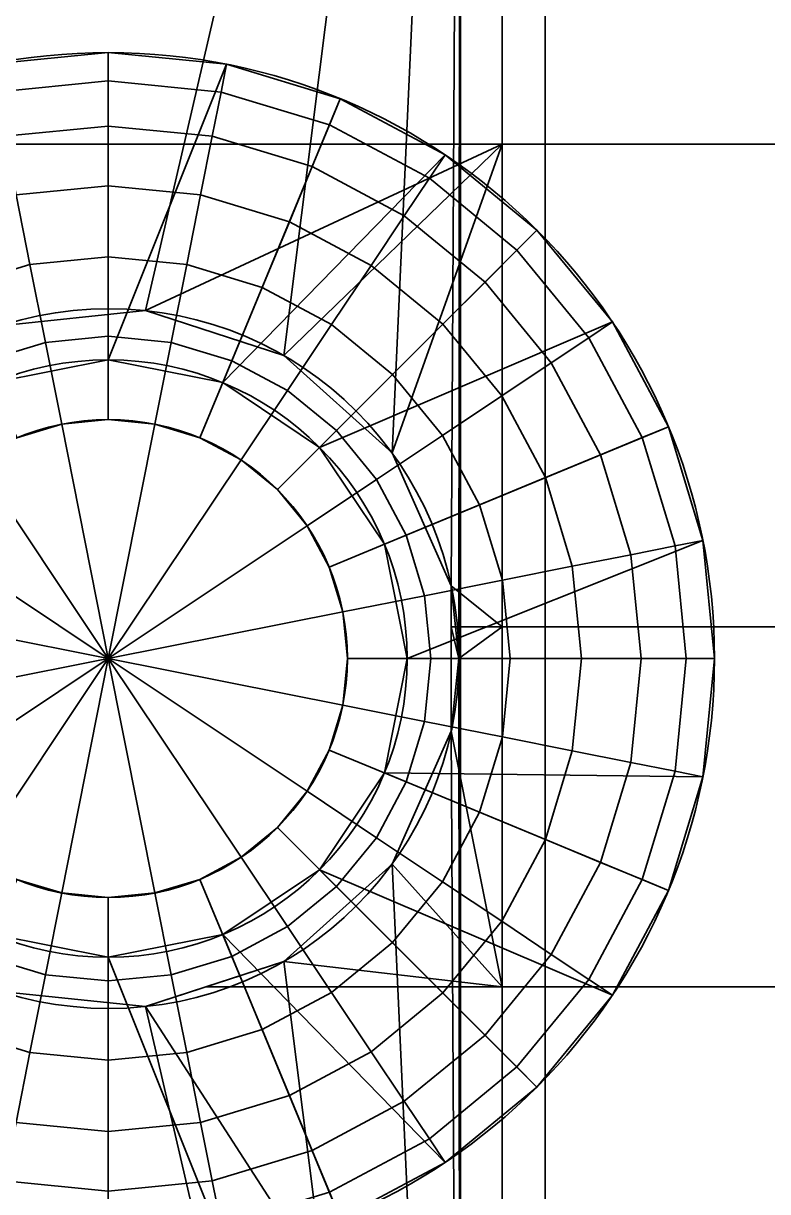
# Model space of a CAD drawing. Header units: millimetres. Extents: x 516 to 946, y 0 to 190.
# Drawn here: x 527.45 to 531.81, y 55.35 to 62.2 of the extents above; entities that cross this region are included whole.
import ezdxf

# ---------------------------------------------------------------- set-up
doc = ezdxf.new("R2010")
doc.units = ezdxf.units.MM
doc.layers.add('1', color=7, linetype='Continuous', true_color=0xffffff)

# ---------------------------------------------------------------- blocks, each defined once
blk = doc.blocks.new('UG_SURFACE_001')
at = {"layer": '1', "color": 252, "linetype": 'Continuous', "lineweight": 35}
for points in [[(14.704899, 64.196385, 3.5), (1.5, 64.196385, 3.5), (1.5, 61.489657, 3.5), (14.704899, 61.489657, 3.5)], [(14.704899, 61.489657, 1.5), (1.5, 61.489657, 1.5), (1.5, 64.196385, 1.5), (14.704899, 64.196385, 1.5)], [(22.593468, 64.196385, 3.5), (14.704899, 64.196385, 3.5), (14.704899, 61.489657, 3.5), (22.593468, 61.489657, 3.5)], [(22.593468, 61.489657, 1.5), (14.704899, 61.489657, 1.5), (14.704899, 64.196385, 1.5), (22.593468, 64.196385, 1.5)], [(14.704899, 61.489657, 3.5), (1.5, 61.489657, 3.5), (11.767676, 60.424928, 3.5), (12.615445, 60.514033, 3.5)], [(12.615445, 60.514033, 1.5), (11.767676, 60.424928, 1.5), (1.5, 61.489657, 1.5), (14.704899, 61.489657, 1.5)], [(12.615445, 60.514033, 3.5), (13.426161, 60.250614, 3.5), (14.704899, 61.489657, 3.5)], [(14.704899, 61.489657, 1.5), (13.426161, 60.250614, 1.5), (12.615445, 60.514033, 1.5)], [(14.704899, 61.489657, 3.5), (13.426161, 60.250614, 3.5), (14.059646, 59.68022, 3.5)], [(14.059646, 59.68022, 1.5), (13.426161, 60.250614, 1.5), (14.704899, 61.489657, 1.5)], [(14.059646, 59.68022, 3.5), (14.406364, 58.901481, 3.5), (14.704899, 58.66145, 3.5), (14.704899, 61.489657, 3.5)], [(14.406364, 58.901481, 1.5), (14.059646, 59.68022, 1.5), (14.704899, 61.489657, 1.5), (14.704899, 58.66145, 1.5)], [(22.593468, 61.489657, 3.5), (14.704899, 61.489657, 3.5), (14.704899, 58.66145, 3.5), (22.593468, 58.66145, 3.5)], [(22.593468, 58.66145, 1.5), (14.704899, 58.66145, 1.5), (14.704899, 61.489657, 1.5), (22.593468, 61.489657, 1.5)], [(12.615445, 60.514033, 1.5), (12.615445, 60.514033, 3.5), (11.767676, 60.424928, 3.5), (11.767676, 60.424928, 1.5)], [(13.426161, 60.250614, 1.5), (13.426161, 60.250614, 3.5), (12.615445, 60.514033, 3.5), (12.615445, 60.514033, 1.5)], [(14.059646, 59.68022, 1.5), (14.059646, 59.68022, 3.5), (13.426161, 60.250614, 3.5), (13.426161, 60.250614, 1.5)], [(14.406364, 58.901481, 1.5), (14.406364, 58.901481, 3.5), (14.059646, 59.68022, 3.5), (14.059646, 59.68022, 1.5)], [(14.406364, 58.901481, 3.5), (14.406364, 58.66145, 3.5), (14.704899, 58.66145, 3.5)], [(14.704899, 58.66145, 1.5), (14.431592, 58.66145, 1.5), (14.406364, 58.901481, 1.5)], [(14.431592, 58.66145, 1.5), (14.406364, 58.66145, 3.5), (14.406364, 58.901481, 3.5)], [(14.406364, 58.901481, 3.5), (14.406364, 58.901481, 1.5), (14.431592, 58.66145, 1.5)], [(14.704899, 56.551442, 3.5), (14.704899, 58.66145, 3.5), (14.406364, 58.66145, 3.5), (14.406364, 58.049042, 3.5)], [(14.704899, 58.66145, 1.5), (14.704899, 56.551442, 1.5), (14.406364, 58.049042, 1.5), (14.451161, 58.475263, 1.5)], [(14.406364, 58.049042, 3.5), (14.406364, 58.66145, 3.5), (14.451161, 58.475263, 1.5)], [(14.406364, 58.66145, 3.5), (14.431592, 58.66145, 1.5), (14.451161, 58.475263, 1.5)], [(14.451161, 58.475263, 1.5), (14.431592, 58.66145, 1.5), (14.704899, 58.66145, 1.5)], [(22.593468, 58.66145, 3.5), (14.704899, 58.66145, 3.5), (14.704899, 56.551442, 3.5), (22.593468, 56.551442, 3.5)], [(22.593468, 56.551442, 1.5), (14.704899, 56.551442, 1.5), (14.704899, 58.66145, 1.5), (22.593468, 58.66145, 1.5)], [(14.451161, 58.475263, 1.5), (14.406364, 58.049042, 1.5), (14.406364, 58.049042, 3.5)], [(14.704899, 56.551442, 3.5), (14.406364, 58.049042, 3.5), (14.059646, 57.270303, 3.5)], [(14.704899, 56.551442, 1.5), (14.059646, 57.270303, 1.5), (14.406364, 58.049042, 1.5)], [(14.059646, 57.270303, 1.5), (14.059646, 57.270303, 3.5), (14.406364, 58.049042, 3.5), (14.406364, 58.049042, 1.5)], [(14.059646, 57.270303, 3.5), (13.426161, 56.699909, 3.5), (14.704899, 56.551442, 3.5)], [(14.704899, 56.551442, 1.5), (13.426161, 56.699909, 1.5), (14.059646, 57.270303, 1.5)], [(13.426161, 56.699909, 1.5), (13.426161, 56.699909, 3.5), (14.059646, 57.270303, 3.5), (14.059646, 57.270303, 1.5)], [(13.426161, 56.699909, 3.5), (12.969227, 56.551442, 3.5), (14.704899, 56.551442, 3.5)], [(14.704899, 56.551442, 1.5), (12.969227, 56.551442, 1.5), (13.426161, 56.699909, 1.5)], [(12.969227, 56.551442, 3.5), (13.426161, 56.699909, 3.5), (13.426161, 56.699909, 1.5), (12.969227, 56.551442, 1.5)], [(14.704899, 53.20356, 3.5), (14.704899, 56.551442, 3.5), (12.969227, 56.551442, 3.5), (12.615445, 56.43649, 3.5)], [(12.615445, 56.43649, 1.5), (12.969227, 56.551442, 1.5), (14.704899, 56.551442, 1.5), (14.704899, 53.20356, 1.5)], [(12.969227, 56.551442, 1.5), (12.615445, 56.43649, 1.5), (12.615445, 56.43649, 3.5), (12.969227, 56.551442, 3.5)], [(22.593468, 56.551442, 3.5), (14.704899, 56.551442, 3.5), (14.704899, 53.20356, 3.5), (22.593468, 53.20356, 3.5)], [(22.593468, 53.20356, 1.5), (14.704899, 53.20356, 1.5), (14.704899, 56.551442, 1.5), (22.593468, 56.551442, 1.5)], [(12.615445, 56.43649, 3.5), (11.767676, 56.525595, 3.5), (1.5, 53.20356, 3.5), (14.704899, 53.20356, 3.5)], [(14.704899, 53.20356, 1.5), (1.5, 53.20356, 1.5), (11.767676, 56.525595, 1.5), (12.615445, 56.43649, 1.5)], [(11.767676, 56.525595, 1.5), (11.767676, 56.525595, 3.5), (12.615445, 56.43649, 3.5), (12.615445, 56.43649, 1.5)]]:
    blk.add_3dface(points, dxfattribs=at)
blk = doc.blocks.new('1стенка_MODEL')
at = {"layer": '1', "color": 252, "linetype": 'Continuous', "lineweight": 35, "extrusion": (0, 0, -1)}
blk.add_circle((-12.401161, 58.475262, -3.5), 2.05, dxfattribs=at)
at = {"layer": '1', "color": 252, "linetype": 'Continuous', "lineweight": 35}
blk.add_circle((12.401161, 58.475262, 1.5), 2.05, dxfattribs=at)
blk.add_blockref('UG_SURFACE_001', (0, 0), dxfattribs=at)
blk = doc.blocks.new('UG_SURFACE_003')
at = {"layer": '1', "color": 252, "linetype": 'Continuous', "lineweight": 35}
for points in [[(14.460988, 68.475261, 1.5), (10.352565, 68.475261, 1.5), (11.767676, 60.424928, 1.5), (12.615445, 60.514033, 1.5)], [(12.615445, 60.514033), (11.767676, 60.424928), (10.352565, 68.475261), (14.460988, 68.475261)], [(14.460988, 68.475261, 1.5), (12.615445, 60.514033, 1.5), (13.426161, 60.250614, 1.5)], [(13.426161, 60.250614), (12.615445, 60.514033), (14.460988, 68.475261)], [(13.426161, 60.250614, 1.5), (14.059646, 59.68022, 1.5), (14.460988, 68.475261, 1.5)], [(14.460988, 68.475261), (14.059646, 59.68022), (13.426161, 60.250614)], [(14.460988, 68.475261, 1.5), (14.059646, 59.68022, 1.5), (14.406364, 58.901481, 1.5)], [(14.406364, 58.901481), (14.059646, 59.68022), (14.460988, 68.475261)], [(14.406364, 58.901481, 1.5), (14.406364, 58.049042, 1.5), (14.460988, 48.475262, 1.5), (14.460988, 68.475261, 1.5)], [(14.451161, 58.475263), (14.406364, 58.901481), (14.460988, 68.475261)], [(14.460988, 68.475261), (14.460988, 48.475262), (14.451161, 58.475263)], [(14.460988, 48.475262, 1.5), (14.704899, 48.475262, 1.5), (14.704899, 68.475261, 1.5), (14.460988, 68.475261, 1.5)], [(14.704899, 48.475262), (14.460988, 48.475262), (14.460988, 68.475261), (14.704899, 68.475261)], [(14.704899, 48.475262, 1.5), (18.134004, 48.475262, 1.5), (18.134004, 68.475261, 1.5), (14.704899, 68.475261, 1.5)], [(14.956303, 48.475262), (14.704899, 48.475262), (14.704899, 68.475261), (14.956303, 68.475261)], [(22, 48.475262), (14.956303, 48.475262), (14.956303, 68.475261), (22, 68.475261)], [(12.615445, 60.514033), (12.615445, 60.514033, 1.5), (11.767676, 60.424928, 1.5), (11.767676, 60.424928)], [(13.426161, 60.250614), (13.426161, 60.250614, 1.5), (12.615445, 60.514033, 1.5), (12.615445, 60.514033)], [(14.059646, 59.68022), (14.059646, 59.68022, 1.5), (13.426161, 60.250614, 1.5), (13.426161, 60.250614)], [(14.406364, 58.901481), (14.406364, 58.901481, 1.5), (14.059646, 59.68022, 1.5), (14.059646, 59.68022)], [(14.406364, 58.901481, 1.5), (14.406364, 58.901481), (14.451161, 58.475263)], [(14.451161, 58.475263), (14.406364, 58.049042, 1.5), (14.406364, 58.901481, 1.5)], [(14.451161, 58.475263), (14.406364, 58.049042), (14.406364, 58.049042, 1.5)], [(14.460988, 48.475262), (14.406364, 58.049042), (14.451161, 58.475263)], [(14.406364, 58.049042, 1.5), (14.059646, 57.270303, 1.5), (14.460988, 48.475262, 1.5)], [(14.059646, 57.270303), (14.059646, 57.270303, 1.5), (14.406364, 58.049042, 1.5), (14.406364, 58.049042)], [(14.460988, 48.475262), (14.059646, 57.270303), (14.406364, 58.049042)], [(14.460988, 48.475262, 1.5), (14.059646, 57.270303, 1.5), (13.426161, 56.699909, 1.5)], [(13.426161, 56.699909), (13.426161, 56.699909, 1.5), (14.059646, 57.270303, 1.5), (14.059646, 57.270303)], [(13.426161, 56.699909), (14.059646, 57.270303), (14.460988, 48.475262)], [(14.460988, 48.475262, 1.5), (13.426161, 56.699909, 1.5), (12.615445, 56.43649, 1.5)], [(12.615445, 56.43649), (12.615445, 56.43649, 1.5), (13.426161, 56.699909, 1.5), (13.426161, 56.699909)], [(12.615445, 56.43649), (13.426161, 56.699909), (14.460988, 48.475262)], [(12.615445, 56.43649, 1.5), (11.767676, 56.525595, 1.5), (10.352565, 48.475262, 1.5), (14.460988, 48.475262, 1.5)], [(14.460988, 48.475262), (10.352565, 48.475262), (11.767676, 56.525595), (12.615445, 56.43649)], [(11.767676, 56.525595), (11.767676, 56.525595, 1.5), (12.615445, 56.43649, 1.5), (12.615445, 56.43649)]]:
    blk.add_3dface(points, dxfattribs=at)
blk = doc.blocks.new('2стойка_MODEL')
at = {"layer": '1', "color": 252, "linetype": 'Continuous', "lineweight": 35}
blk.add_circle((12.401161, 58.475262), 2.05, dxfattribs=at)
at = {"layer": '1', "color": 252, "linetype": 'Continuous', "lineweight": 35, "extrusion": (0, 0, -1)}
blk.add_circle((-12.401161, 58.475262, -1.5), 2.05, dxfattribs=at)
at = {"layer": '1', "color": 252, "linetype": 'Continuous', "lineweight": 35}
blk.add_blockref('UG_SURFACE_003', (0, 0), dxfattribs=at)
blk = doc.blocks.new('UG_SURFACE_005')
at = {"layer": '1', "color": 252, "linetype": 'Continuous', "lineweight": 35}
for points in [[(411.674261, 77.402897, 4.8), (7.442508, 21.037767, 4.8), (7.469615, 20.987745, 5.067878), (411.659777, 77.347077, 5.067878)], [(277.741492, 58.727622, 3.5), (260.070503, 56.263622, 3.5), (7.442508, 21.037767, 4.8), (411.674261, 77.402897, 4.8)], [(411.659777, 77.347077, 5.067878), (7.469615, 20.987745, 5.067878), (7.546807, 20.8453, 5.294975), (411.618471, 77.188112, 5.294975)], [(411.618471, 77.188112, 5.294975), (7.546807, 20.8453, 5.294975), (7.662333, 20.632116, 5.446716), (411.556661, 76.9502, 5.446716)], [(411.556661, 76.9502, 5.446716), (7.662333, 20.632116, 5.446716), (200.895414, 47.305614, 5.5), (220.703781, 50.067645, 5.5)], [(2.490418, 3.593836, 5.652241), (418.917865, 61.659507, 5.652241), (220.703781, 34.793768, 5.5), (200.895414, 32.031737, 5.5)], [(2.490418, 2.938712, 6.085787), (419.00748, 61.016876, 6.085787), (418.917865, 61.659507, 5.652241), (2.490418, 3.593836, 5.652241)], [(2.490418, 2.500972, 6.734633), (419.067353, 60.587484, 6.734633), (419.00748, 61.016876, 6.085787), (2.490418, 2.938712, 6.085787)], [(2.490418, 2.347258, 7.5), (419.088364, 60.436703, 7.5), (419.067353, 60.587484, 6.734633), (2.490418, 2.500972, 6.734633)], [(2.490418, 2.347258, 7.5), (7.683697, 3.071397, 20.8), (413.849115, 59.706151, 20.8), (419.088364, 60.436703, 15.510051)], [(419.088364, 60.436703, 15.510051), (419.088364, 60.436703, 7.5), (2.490418, 2.347258, 7.5)], [(413.966358, 59.668701, 21.067878), (413.849115, 59.706151, 20.8), (7.683697, 3.071397, 20.8), (7.588187, 3.007599, 21.051351)], [(414.080501, 59.531406, 21.294976), (413.966358, 59.668701, 21.067878), (7.581907, 3.003404, 21.067878), (7.519177, 2.860382, 21.266907)], [(7.588187, 3.007599, 21.051351), (7.581907, 3.003404, 21.067878), (413.966358, 59.668701, 21.067878)], [(414.17411, 59.315167, 21.446716), (414.080501, 59.531406, 21.294976), (7.510331, 2.840214, 21.294976), (7.485521, 2.650026, 21.418547)], [(7.519177, 2.860382, 21.266907), (7.510331, 2.840214, 21.294976), (414.080501, 59.531406, 21.294976)], [(414.232939, 59.052903, 21.500001), (414.17411, 59.315167, 21.446716), (7.479866, 2.606673, 21.446716)], [(7.485521, 2.650026, 21.418547), (7.479866, 2.606673, 21.446716), (414.17411, 59.315167, 21.446716)], [(7.479866, 2.606673, 21.446716), (7.487073, 2.406226, 21.496654), (414.232939, 59.052903, 21.500001)], [(7.487073, 2.406226, 21.496654), (7.490418, 2.337674, 21.500001), (414.232939, 59.052903, 21.500001)], [(414.232939, 59.052903, 21.500001), (7.490418, 2.337674, 21.500001), (7.490418, 1.044446, 21.500001), (414.409846, 57.784338, 21.500001)], [(124.049336, 17.297149, 3.5), (419.361919, 58.474846, 16.5), (414.409846, 57.784338, 21.500001), (7.490418, 1.044446, 21.500001)], [(7.442508, 21.037767, 4.8), (260.070503, 56.263622, 3.5), (257.93314, 55.965591, 3.5)], [(7.442508, 21.037767, 4.8), (257.93314, 55.965591, 3.5), (240.512133, 53.536449, 3.5)]]:
    blk.add_3dface(points, dxfattribs=at)
blk = doc.blocks.new('4пояс_нижний_MODEL')
at = {"layer": '1', "color": 252, "linetype": 'Continuous', "lineweight": 35}
blk.add_blockref('UG_SURFACE_005', (0, 0), dxfattribs=at)
blk = doc.blocks.new('UG_SURFACE_007')
at = {"layer": '1', "color": 252, "linetype": 'Continuous', "lineweight": 35}
for points in [[(0, 3.384057, -0.462897), (-0.660197, 3.319033, -0.462897), (-0.692571, 3.481788), (0, 3.55)], [(-0.669696, 1.616789), (0, 1.75), (0, 3.55), (-0.692571, 3.481788)], [(-0.692571, 3.481788, 3.5), (0, 3.55, 3.5), (0, 1.75, 3.5), (-0.669696, 1.616789, 3.5)], [(0, 3.55, 3.5), (-0.692571, 3.481788, 3.5), (-0.660197, 3.319033, 3.962897), (0, 3.384057, 3.962897)], [(0.660197, 3.319033, -0.462897), (0, 3.384057, -0.462897), (0, 3.55), (0.692571, 3.481788)], [(0.692571, 3.481788), (0, 3.55), (0, 1.75)], [(0, 1.75, 3.5), (0, 3.55, 3.5), (0.692571, 3.481788, 3.5)], [(0.692571, 3.481788, 3.5), (0, 3.55, 3.5), (0, 3.384057, 3.962897), (0.660197, 3.319033, 3.962897)], [(0, 1.75), (0.669696, 1.616789), (1.358526, 3.279772), (0.692571, 3.481788)], [(0.692571, 3.481788, 3.5), (1.358526, 3.279772, 3.5), (0.669696, 1.616789, 3.5), (0, 1.75, 3.5)], [(1.295022, 3.12646, -0.462897), (0.660197, 3.319033, -0.462897), (0.692571, 3.481788), (1.358526, 3.279772)], [(1.358526, 3.279772, 3.5), (0.692571, 3.481788, 3.5), (0.660197, 3.319033, 3.962897), (1.295022, 3.12646, 3.962897)], [(0, 3.119843, -0.877629), (-0.608651, 3.059896, -0.877629), (-0.660197, 3.319033, -0.462897), (0, 3.384057, -0.462897)], [(0, 3.384057, 3.962897), (-0.660197, 3.319033, 3.962897), (-0.608651, 3.059896, 4.377629), (0, 3.119843, 4.377629)], [(0.608651, 3.059896, -0.877629), (0, 3.119843, -0.877629), (0, 3.384057, -0.462897), (0.660197, 3.319033, -0.462897)], [(0.660197, 3.319033, 3.962897), (0, 3.384057, 3.962897), (0, 3.119843, 4.377629), (0.608651, 3.059896, 4.377629)], [(1.193912, 2.882359, -0.877629), (0.608651, 3.059896, -0.877629), (0.660197, 3.319033, -0.462897), (1.295022, 3.12646, -0.462897)], [(1.295022, 3.12646, 3.962897), (0.660197, 3.319033, 3.962897), (0.608651, 3.059896, 4.377629), (1.193912, 2.882359, 4.377629)], [(1.972274, 2.951717), (1.358526, 3.279772), (0.669696, 1.616789)], [(0.669696, 1.616789, 3.5), (1.358526, 3.279772, 3.5), (1.972274, 2.951717, 3.5)], [(1.880081, 2.81374, -0.462897), (1.295022, 3.12646, -0.462897), (1.358526, 3.279772), (1.972274, 2.951717)], [(1.972274, 2.951717, 3.5), (1.358526, 3.279772, 3.5), (1.295022, 3.12646, 3.962897), (1.880081, 2.81374, 3.962897)], [(0, 2.770447, -1.223654), (-0.540487, 2.717214, -1.223654), (-0.608651, 3.059896, -0.877629), (0, 3.119843, -0.877629)], [(0, 3.119843, 4.377629), (-0.608651, 3.059896, 4.377629), (-0.540487, 2.717214, 4.723654), (0, 2.770447, 4.723654)], [(0.540487, 2.717214, -1.223654), (0, 2.770447, -1.223654), (0, 3.119843, -0.877629), (0.608651, 3.059896, -0.877629)], [(0.608651, 3.059896, 4.377629), (0, 3.119843, 4.377629), (0, 2.770447, 4.723654), (0.540487, 2.717214, 4.723654)], [(1.733292, 2.594055, -0.877629), (1.193912, 2.882359, -0.877629), (1.295022, 3.12646, -0.462897), (1.880081, 2.81374, -0.462897)], [(1.880081, 2.81374, 3.962897), (1.295022, 3.12646, 3.962897), (1.193912, 2.882359, 4.377629), (1.733292, 2.594055, 4.377629)], [(1.060204, 2.559559, -1.223654), (0.540487, 2.717214, -1.223654), (0.608651, 3.059896, -0.877629), (1.193912, 2.882359, -0.877629)], [(1.193912, 2.882359, 4.377629), (0.608651, 3.059896, 4.377629), (0.540487, 2.717214, 4.723654), (1.060204, 2.559559, 4.723654)], [(0.669696, 1.616789), (1.237437, 1.237437), (2.510229, 2.510229), (1.972274, 2.951717)], [(1.972274, 2.951717, 3.5), (2.510229, 2.510229, 3.5), (1.237437, 1.237437, 3.5), (0.669696, 1.616789, 3.5)], [(2.392889, 2.392889, -0.462897), (1.880081, 2.81374, -0.462897), (1.972274, 2.951717), (2.510229, 2.510229)], [(2.510229, 2.510229, 3.5), (1.972274, 2.951717, 3.5), (1.880081, 2.81374, 3.962897), (2.392889, 2.392889, 3.962897)], [(1.539178, 2.303543, -1.223654), (1.060204, 2.559559, -1.223654), (1.193912, 2.882359, -0.877629), (1.733292, 2.594055, -0.877629)], [(1.733292, 2.594055, 4.377629), (1.193912, 2.882359, 4.377629), (1.060204, 2.559559, 4.723654), (1.539178, 2.303543, 4.723654)], [(2.206062, 2.206062, -0.877629), (1.733292, 2.594055, -0.877629), (1.880081, 2.81374, -0.462897), (2.392889, 2.392889, -0.462897)], [(2.392889, 2.392889, 3.962897), (1.880081, 2.81374, 3.962897), (1.733292, 2.594055, 4.377629), (2.206062, 2.206062, 4.377629)], [(0, 2.353173, -1.483833), (-0.459081, 2.307958, -1.483833), (-0.540487, 2.717214, -1.223654), (0, 2.770447, -1.223654)], [(0, 2.770447, 4.723654), (-0.540487, 2.717214, 4.723654), (-0.459081, 2.307958, 4.983833), (0, 2.353173, 4.983833)], [(0.459081, 2.307958, -1.483833), (0, 2.353173, -1.483833), (0, 2.770447, -1.223654), (0.540487, 2.717214, -1.223654)], [(0.540487, 2.717214, 4.723654), (0, 2.770447, 4.723654), (0, 2.353173, 4.983833), (0.459081, 2.307958, 4.983833)], [(-0.459081, 2.307958, -1.483833), (-0.90052, 2.174048, -1.483833), (-1.060204, 2.559559, -1.223654), (-0.540487, 2.717214, -1.223654)], [(-0.540487, 2.717214, 4.723654), (-1.060204, 2.559559, 4.723654), (-0.90052, 2.174048, 4.983833), (-0.459081, 2.307958, 4.983833)], [(0.90052, 2.174048, -1.483833), (0.459081, 2.307958, -1.483833), (0.540487, 2.717214, -1.223654), (1.060204, 2.559559, -1.223654)], [(1.060204, 2.559559, 4.723654), (0.540487, 2.717214, 4.723654), (0.459081, 2.307958, 4.983833), (0.90052, 2.174048, 4.983833)], [(1.307353, 1.956592, -1.483833), (0.90052, 2.174048, -1.483833), (1.060204, 2.559559, -1.223654), (1.539178, 2.303543, -1.223654)], [(1.539178, 2.303543, 4.723654), (1.060204, 2.559559, 4.723654), (0.90052, 2.174048, 4.983833), (1.307353, 1.956592, 4.983833)], [(1.959002, 1.959002, -1.223654), (1.539178, 2.303543, -1.223654), (1.733292, 2.594055, -0.877629), (2.206062, 2.206062, -0.877629)], [(2.206062, 2.206062, 4.377629), (1.733292, 2.594055, 4.377629), (1.539178, 2.303543, 4.723654), (1.959002, 1.959002, 4.723654)], [(2.951717, 1.972274), (2.510229, 2.510229), (1.237437, 1.237437)], [(1.237437, 1.237437, 3.5), (2.510229, 2.510229, 3.5), (2.951717, 1.972274, 3.5)], [(2.81374, 1.880081, -0.462897), (2.392889, 2.392889, -0.462897), (2.510229, 2.510229), (2.951717, 1.972274)], [(2.951717, 1.972274, 3.5), (2.510229, 2.510229, 3.5), (2.392889, 2.392889, 3.962897), (2.81374, 1.880081, 3.962897)], [(0, 1.888689, -1.645281), (-0.368465, 1.852398, -1.645281), (-0.459081, 2.307958, -1.483833), (0, 2.353173, -1.483833)], [(0, 2.353173, 4.983833), (-0.459081, 2.307958, 4.983833), (-0.368465, 1.852398, 5.145281), (0, 1.888689, 5.145281)], [(0.368465, 1.852398, -1.645281), (0, 1.888689, -1.645281), (0, 2.353173, -1.483833), (0.459081, 2.307958, -1.483833)], [(0.459081, 2.307958, 4.983833), (0, 2.353173, 4.983833), (0, 1.888689, 5.145281), (0.368465, 1.852398, 5.145281)], [(2.594055, 1.733292, -0.877629), (2.206062, 2.206062, -0.877629), (2.392889, 2.392889, -0.462897), (2.81374, 1.880081, -0.462897)], [(2.81374, 1.880081, 3.962897), (2.392889, 2.392889, 3.962897), (2.206062, 2.206062, 4.377629), (2.594055, 1.733292, 4.377629)], [(-0.368465, 1.852398, -1.645281), (-0.72277, 1.744921, -1.645281), (-0.90052, 2.174048, -1.483833), (-0.459081, 2.307958, -1.483833)], [(-0.459081, 2.307958, 4.983833), (-0.90052, 2.174048, 4.983833), (-0.72277, 1.744921, 5.145281), (-0.368465, 1.852398, 5.145281)], [(0.72277, 1.744921, -1.645281), (0.368465, 1.852398, -1.645281), (0.459081, 2.307958, -1.483833), (0.90052, 2.174048, -1.483833)], [(0.90052, 2.174048, 4.983833), (0.459081, 2.307958, 4.983833), (0.368465, 1.852398, 5.145281), (0.72277, 1.744921, 5.145281)], [(1.663945, 1.663945, -1.483833), (1.307353, 1.956592, -1.483833), (1.539178, 2.303543, -1.223654), (1.959002, 1.959002, -1.223654)], [(1.959002, 1.959002, 4.723654), (1.539178, 2.303543, 4.723654), (1.307353, 1.956592, 4.983833), (1.663945, 1.663945, 4.983833)], [(2.303543, 1.539178, -1.223654), (1.959002, 1.959002, -1.223654), (2.206062, 2.206062, -0.877629), (2.594055, 1.733292, -0.877629)], [(2.594055, 1.733292, 4.377629), (2.206062, 2.206062, 4.377629), (1.959002, 1.959002, 4.723654), (2.303543, 1.539178, 4.723654)], [(1.049299, 1.570387, -1.645281), (0.72277, 1.744921, -1.645281), (0.90052, 2.174048, -1.483833), (1.307353, 1.956592, -1.483833)], [(1.307353, 1.956592, 4.983833), (0.90052, 2.174048, 4.983833), (0.72277, 1.744921, 5.145281), (1.049299, 1.570387, 5.145281)], [(1.335505, 1.335505, -1.645281), (1.049299, 1.570387, -1.645281), (1.307353, 1.956592, -1.483833), (1.663945, 1.663945, -1.483833)], [(1.663945, 1.663945, 4.983833), (1.307353, 1.956592, 4.983833), (1.049299, 1.570387, 5.145281), (1.335505, 1.335505, 5.145281)], [(1.237437, 1.237437), (1.616789, 0.669696), (3.279772, 1.358526), (2.951717, 1.972274)], [(2.951717, 1.972274, 3.5), (3.279772, 1.358526, 3.5), (1.616789, 0.669696, 3.5), (1.237437, 1.237437, 3.5)], [(1.956592, 1.307353, -1.483833), (1.663945, 1.663945, -1.483833), (1.959002, 1.959002, -1.223654), (2.303543, 1.539178, -1.223654)], [(2.303543, 1.539178, 4.723654), (1.959002, 1.959002, 4.723654), (1.663945, 1.663945, 4.983833), (1.956592, 1.307353, 4.983833)], [(3.12646, 1.295022, -0.462897), (2.81374, 1.880081, -0.462897), (2.951717, 1.972274), (3.279772, 1.358526)], [(3.279772, 1.358526, 3.5), (2.951717, 1.972274, 3.5), (2.81374, 1.880081, 3.962897), (3.12646, 1.295022, 3.962897)], [(-0.273126, 1.373099, -1.7), (-0.535757, 1.293431, -1.7), (-0.72277, 1.744921, -1.645281), (-0.368465, 1.852398, -1.645281)], [(-0.368465, 1.852398, 5.145281), (-0.72277, 1.744921, 5.145281), (-0.535757, 1.293431, 5.2), (-0.273126, 1.373099, 5.2)], [(0, 1.4, -1.7), (-0.273126, 1.373099, -1.7), (-0.368465, 1.852398, -1.645281), (0, 1.888689, -1.645281)], [(0, 1.888689, 5.145281), (-0.368465, 1.852398, 5.145281), (-0.273126, 1.373099, 5.2), (0, 1.4, 5.2)], [(0.273126, 1.373099, -1.7), (0, 1.4, -1.7), (0, 1.888689, -1.645281), (0.368465, 1.852398, -1.645281)], [(0.368465, 1.852398, 5.145281), (0, 1.888689, 5.145281), (0, 1.4, 5.2), (0.273126, 1.373099, 5.2)], [(0.535757, 1.293431, -1.7), (0.273126, 1.373099, -1.7), (0.368465, 1.852398, -1.645281), (0.72277, 1.744921, -1.645281)], [(0.72277, 1.744921, 5.145281), (0.368465, 1.852398, 5.145281), (0.273126, 1.373099, 5.2), (0.535757, 1.293431, 5.2)], [(2.882359, 1.193912, -0.877629), (2.594055, 1.733292, -0.877629), (2.81374, 1.880081, -0.462897), (3.12646, 1.295022, -0.462897)], [(3.12646, 1.295022, 3.962897), (2.81374, 1.880081, 3.962897), (2.594055, 1.733292, 4.377629), (2.882359, 1.193912, 4.377629)], [(-0.669696, 1.616789), (-0.669696, 1.616789, 3.5), (0, 1.75, 3.5), (0, 1.75)], [(0, 1.75), (0, 1.75, 3.5), (0.669696, 1.616789, 3.5), (0.669696, 1.616789)], [(0.777798, 1.164057, -1.7), (0.535757, 1.293431, -1.7), (0.72277, 1.744921, -1.645281), (1.049299, 1.570387, -1.645281)], [(1.049299, 1.570387, 5.145281), (0.72277, 1.744921, 5.145281), (0.535757, 1.293431, 5.2), (0.777798, 1.164057, 5.2)], [(2.559559, 1.060204, -1.223654), (2.303543, 1.539178, -1.223654), (2.594055, 1.733292, -0.877629), (2.882359, 1.193912, -0.877629)], [(2.882359, 1.193912, 4.377629), (2.594055, 1.733292, 4.377629), (2.303543, 1.539178, 4.723654), (2.559559, 1.060204, 4.723654)], [(1.570387, 1.049299, -1.645281), (1.335505, 1.335505, -1.645281), (1.663945, 1.663945, -1.483833), (1.956592, 1.307353, -1.483833)], [(1.956592, 1.307353, 4.983833), (1.663945, 1.663945, 4.983833), (1.335505, 1.335505, 5.145281), (1.570387, 1.049299, 5.145281)], [(0.669696, 1.616789), (0.669696, 1.616789, 3.5), (1.237437, 1.237437, 3.5), (1.237437, 1.237437)], [(0.989949, 0.989949, -1.7), (0.777798, 1.164057, -1.7), (1.049299, 1.570387, -1.645281), (1.335505, 1.335505, -1.645281)], [(1.335505, 1.335505, 5.145281), (1.049299, 1.570387, 5.145281), (0.777798, 1.164057, 5.2), (0.989949, 0.989949, 5.2)], [(2.174048, 0.90052, -1.483833), (1.956592, 1.307353, -1.483833), (2.303543, 1.539178, -1.223654), (2.559559, 1.060204, -1.223654)], [(2.559559, 1.060204, 4.723654), (2.303543, 1.539178, 4.723654), (1.956592, 1.307353, 4.983833), (2.174048, 0.90052, 4.983833)], [(-0.777798, 1.164057, -1.7), (-0.535757, 1.293431, -1.7), (-0.273126, 1.373099, -1.7), (0, 0, -1.7)], [(-0.273126, 1.373099, 5.2), (-0.535757, 1.293431, 5.2), (-0.777798, 1.164057, 5.2), (0, 0, 5.2)], [(-0.273126, 1.373099, -1.7), (0, 1.4, -1.7), (0.273126, 1.373099, -1.7), (0, 0, -1.7)], [(0.273126, 1.373099, 5.2), (0, 1.4, 5.2), (-0.273126, 1.373099, 5.2), (0, 0, 5.2)], [(0.273126, 1.373099, -1.7), (0.535757, 1.293431, -1.7), (0.777798, 1.164057, -1.7), (0, 0, -1.7)], [(0.777798, 1.164057, 5.2), (0.535757, 1.293431, 5.2), (0.273126, 1.373099, 5.2), (0, 0, 5.2)], [(1.164057, 0.777798, -1.7), (0.989949, 0.989949, -1.7), (1.335505, 1.335505, -1.645281), (1.570387, 1.049299, -1.645281)], [(1.570387, 1.049299, 5.145281), (1.335505, 1.335505, 5.145281), (0.989949, 0.989949, 5.2), (1.164057, 0.777798, 5.2)], [(1.744921, 0.72277, -1.645281), (1.570387, 1.049299, -1.645281), (1.956592, 1.307353, -1.483833), (2.174048, 0.90052, -1.483833)], [(2.174048, 0.90052, 4.983833), (1.956592, 1.307353, 4.983833), (1.570387, 1.049299, 5.145281), (1.744921, 0.72277, 5.145281)], [(3.481788, 0.692571), (3.279772, 1.358526), (1.616789, 0.669696), (1.75, 0)], [(1.75, 0, 3.5), (1.616789, 0.669696, 3.5), (3.279772, 1.358526, 3.5), (3.481788, 0.692571, 3.5)], [(3.319033, 0.660197, -0.462897), (3.12646, 1.295022, -0.462897), (3.279772, 1.358526), (3.481788, 0.692571)], [(3.481788, 0.692571, 3.5), (3.279772, 1.358526, 3.5), (3.12646, 1.295022, 3.962897), (3.319033, 0.660197, 3.962897)], [(1.237437, 1.237437), (1.237437, 1.237437, 3.5), (1.616789, 0.669696, 3.5), (1.616789, 0.669696)], [(3.059896, 0.608651, -0.877629), (2.882359, 1.193912, -0.877629), (3.12646, 1.295022, -0.462897), (3.319033, 0.660197, -0.462897)], [(3.319033, 0.660197, 3.962897), (3.12646, 1.295022, 3.962897), (2.882359, 1.193912, 4.377629), (3.059896, 0.608651, 4.377629)], [(-1.164057, 0.777798, -1.7), (-0.989949, 0.989949, -1.7), (-0.777798, 1.164057, -1.7), (0, 0, -1.7)], [(-0.777798, 1.164057, 5.2), (-0.989949, 0.989949, 5.2), (-1.164057, 0.777798, 5.2), (0, 0, 5.2)], [(0.777798, 1.164057, -1.7), (0.989949, 0.989949, -1.7), (1.164057, 0.777798, -1.7), (0, 0, -1.7)], [(1.164057, 0.777798, 5.2), (0.989949, 0.989949, 5.2), (0.777798, 1.164057, 5.2), (0, 0, 5.2)], [(2.717214, 0.540487, -1.223654), (2.559559, 1.060204, -1.223654), (2.882359, 1.193912, -0.877629), (3.059896, 0.608651, -0.877629)], [(3.059896, 0.608651, 4.377629), (2.882359, 1.193912, 4.377629), (2.559559, 1.060204, 4.723654), (2.717214, 0.540487, 4.723654)], [(1.293431, 0.535757, -1.7), (1.164057, 0.777798, -1.7), (1.570387, 1.049299, -1.645281), (1.744921, 0.72277, -1.645281)], [(1.744921, 0.72277, 5.145281), (1.570387, 1.049299, 5.145281), (1.164057, 0.777798, 5.2), (1.293431, 0.535757, 5.2)], [(2.307958, 0.459081, -1.483833), (2.174048, 0.90052, -1.483833), (2.559559, 1.060204, -1.223654), (2.717214, 0.540487, -1.223654)], [(2.717214, 0.540487, 4.723654), (2.559559, 1.060204, 4.723654), (2.174048, 0.90052, 4.983833), (2.307958, 0.459081, 4.983833)], [(1.852398, 0.368465, -1.645281), (1.744921, 0.72277, -1.645281), (2.174048, 0.90052, -1.483833), (2.307958, 0.459081, -1.483833)], [(2.307958, 0.459081, 4.983833), (2.174048, 0.90052, 4.983833), (1.744921, 0.72277, 5.145281), (1.852398, 0.368465, 5.145281)], [(0, 0, -1.7), (-1.373099, 0.273126, -1.7), (-1.293431, 0.535757, -1.7), (-1.164057, 0.777798, -1.7)], [(-1.164057, 0.777798, 5.2), (-1.293431, 0.535757, 5.2), (-1.373099, 0.273126, 5.2), (0, 0, 5.2)], [(1.164057, 0.777798, -1.7), (1.293431, 0.535757, -1.7), (1.373099, 0.273126, -1.7), (0, 0, -1.7)], [(1.373099, 0.273126, 5.2), (1.293431, 0.535757, 5.2), (1.164057, 0.777798, 5.2), (0, 0, 5.2)], [(1.373099, 0.273126, -1.7), (1.293431, 0.535757, -1.7), (1.744921, 0.72277, -1.645281), (1.852398, 0.368465, -1.645281)], [(1.852398, 0.368465, 5.145281), (1.744921, 0.72277, 5.145281), (1.293431, 0.535757, 5.2), (1.373099, 0.273126, 5.2)], [(1.75, 0), (3.55, 0), (3.481788, 0.692571)], [(3.481788, 0.692571, 3.5), (3.55, 0, 3.5), (1.75, 0, 3.5)], [(3.384057, 0, -0.462897), (3.319033, 0.660197, -0.462897), (3.481788, 0.692571), (3.55, 0)], [(3.55, 0, 3.5), (3.481788, 0.692571, 3.5), (3.319033, 0.660197, 3.962897), (3.384057, 0, 3.962897)], [(1.616789, 0.669696), (1.616789, 0.669696, 3.5), (1.75, 0, 3.5), (1.75, 0)], [(3.119843, 0, -0.877629), (3.059896, 0.608651, -0.877629), (3.319033, 0.660197, -0.462897), (3.384057, 0, -0.462897)], [(3.384057, 0, 3.962897), (3.319033, 0.660197, 3.962897), (3.059896, 0.608651, 4.377629), (3.119843, 0, 4.377629)], [(2.770447, 0, -1.223654), (2.717214, 0.540487, -1.223654), (3.059896, 0.608651, -0.877629), (3.119843, 0, -0.877629)], [(3.119843, 0, 4.377629), (3.059896, 0.608651, 4.377629), (2.717214, 0.540487, 4.723654), (2.770447, 0, 4.723654)], [(2.353173, 0, -1.483833), (2.307958, 0.459081, -1.483833), (2.717214, 0.540487, -1.223654), (2.770447, 0, -1.223654)], [(2.770447, 0, 4.723654), (2.717214, 0.540487, 4.723654), (2.307958, 0.459081, 4.983833), (2.353173, 0, 4.983833)], [(1.888689, 0, -1.645281), (1.852398, 0.368465, -1.645281), (2.307958, 0.459081, -1.483833), (2.353173, 0, -1.483833)], [(2.353173, 0, 4.983833), (2.307958, 0.459081, 4.983833), (1.852398, 0.368465, 5.145281), (1.888689, 0, 5.145281)], [(1.4, 0, -1.7), (1.373099, 0.273126, -1.7), (1.852398, 0.368465, -1.645281), (1.888689, 0, -1.645281)], [(1.888689, 0, 5.145281), (1.852398, 0.368465, 5.145281), (1.373099, 0.273126, 5.2), (1.4, 0, 5.2)], [(-1.373099, -0.273126, -1.7), (-1.4, 0, -1.7), (-1.373099, 0.273126, -1.7), (0, 0, -1.7)], [(-1.373099, 0.273126, 5.2), (-1.4, 0, 5.2), (-1.373099, -0.273126, 5.2), (0, 0, 5.2)], [(1.373099, 0.273126, -1.7), (1.4, 0, -1.7), (1.373099, -0.273126, -1.7), (0, 0, -1.7)], [(1.373099, -0.273126, 5.2), (1.4, 0, 5.2), (1.373099, 0.273126, 5.2), (0, 0, 5.2)], [(-1.164057, -0.777798, -1.7), (-1.293431, -0.535757, -1.7), (-1.373099, -0.273126, -1.7), (0, 0, -1.7)], [(0, 0, 5.2), (-1.373099, -0.273126, 5.2), (-1.293431, -0.535757, 5.2), (-1.164057, -0.777798, 5.2)], [(-0.777798, -1.164057, -1.7), (-0.989949, -0.989949, -1.7), (-1.164057, -0.777798, -1.7), (0, 0, -1.7)], [(-1.164057, -0.777798, 5.2), (-0.989949, -0.989949, 5.2), (-0.777798, -1.164057, 5.2), (0, 0, 5.2)], [(-0.273126, -1.373099, -1.7), (-0.535757, -1.293431, -1.7), (-0.777798, -1.164057, -1.7), (0, 0, -1.7)], [(-0.777798, -1.164057, 5.2), (-0.535757, -1.293431, 5.2), (-0.273126, -1.373099, 5.2), (0, 0, 5.2)], [(0.273126, -1.373099, -1.7), (0, -1.4, -1.7), (-0.273126, -1.373099, -1.7), (0, 0, -1.7)], [(-0.273126, -1.373099, 5.2), (0, -1.4, 5.2), (0.273126, -1.373099, 5.2), (0, 0, 5.2)], [(1.373099, -0.273126, -1.7), (1.293431, -0.535757, -1.7), (1.164057, -0.777798, -1.7), (0, 0, -1.7)], [(1.164057, -0.777798, -1.7), (0.989949, -0.989949, -1.7), (0.777798, -1.164057, -1.7), (0, 0, -1.7)], [(0.777798, -1.164057, -1.7), (0.535757, -1.293431, -1.7), (0.273126, -1.373099, -1.7), (0, 0, -1.7)], [(0.273126, -1.373099, 5.2), (0.535757, -1.293431, 5.2), (0.777798, -1.164057, 5.2), (0, 0, 5.2)], [(0.777798, -1.164057, 5.2), (0.989949, -0.989949, 5.2), (1.164057, -0.777798, 5.2), (0, 0, 5.2)], [(1.164057, -0.777798, 5.2), (1.293431, -0.535757, 5.2), (1.373099, -0.273126, 5.2), (0, 0, 5.2)], [(1.373099, -0.273126, -1.7), (1.4, 0, -1.7), (1.888689, 0, -1.645281), (1.852398, -0.368465, -1.645281)], [(1.852398, -0.368465, 5.145281), (1.888689, 0, 5.145281), (1.4, 0, 5.2), (1.373099, -0.273126, 5.2)], [(3.481788, -0.692571), (3.55, 0), (1.75, 0), (1.616789, -0.669696)], [(1.75, 0), (1.75, 0, 3.5), (1.616789, -0.669696, 3.5), (1.616789, -0.669696)], [(1.616789, -0.669696, 3.5), (1.75, 0, 3.5), (3.55, 0, 3.5), (3.481788, -0.692571, 3.5)], [(1.852398, -0.368465, -1.645281), (1.888689, 0, -1.645281), (2.353173, 0, -1.483833), (2.307958, -0.459081, -1.483833)], [(2.307958, -0.459081, 4.983833), (2.353173, 0, 4.983833), (1.888689, 0, 5.145281), (1.852398, -0.368465, 5.145281)], [(2.307958, -0.459081, -1.483833), (2.353173, 0, -1.483833), (2.770447, 0, -1.223654), (2.717214, -0.540487, -1.223654)], [(2.717214, -0.540487, 4.723654), (2.770447, 0, 4.723654), (2.353173, 0, 4.983833), (2.307958, -0.459081, 4.983833)], [(2.717214, -0.540487, -1.223654), (2.770447, 0, -1.223654), (3.119843, 0, -0.877629), (3.059896, -0.608651, -0.877629)], [(3.059896, -0.608651, 4.377629), (3.119843, 0, 4.377629), (2.770447, 0, 4.723654), (2.717214, -0.540487, 4.723654)], [(3.059896, -0.608651, -0.877629), (3.119843, 0, -0.877629), (3.384057, 0, -0.462897), (3.319033, -0.660197, -0.462897)], [(3.319033, -0.660197, 3.962897), (3.384057, 0, 3.962897), (3.119843, 0, 4.377629), (3.059896, -0.608651, 4.377629)], [(3.319033, -0.660197, -0.462897), (3.384057, 0, -0.462897), (3.55, 0), (3.481788, -0.692571)], [(3.481788, -0.692571, 3.5), (3.55, 0, 3.5), (3.384057, 0, 3.962897), (3.319033, -0.660197, 3.962897)], [(1.293431, -0.535757, -1.7), (1.373099, -0.273126, -1.7), (1.852398, -0.368465, -1.645281), (1.744921, -0.72277, -1.645281)], [(1.744921, -0.72277, 5.145281), (1.852398, -0.368465, 5.145281), (1.373099, -0.273126, 5.2), (1.293431, -0.535757, 5.2)], [(1.744921, -0.72277, -1.645281), (1.852398, -0.368465, -1.645281), (2.307958, -0.459081, -1.483833), (2.174048, -0.90052, -1.483833)], [(2.174048, -0.90052, 4.983833), (2.307958, -0.459081, 4.983833), (1.852398, -0.368465, 5.145281), (1.744921, -0.72277, 5.145281)], [(2.174048, -0.90052, -1.483833), (2.307958, -0.459081, -1.483833), (2.717214, -0.540487, -1.223654), (2.559559, -1.060204, -1.223654)], [(2.559559, -1.060204, 4.723654), (2.717214, -0.540487, 4.723654), (2.307958, -0.459081, 4.983833), (2.174048, -0.90052, 4.983833)], [(1.164057, -0.777798, -1.7), (1.293431, -0.535757, -1.7), (1.744921, -0.72277, -1.645281), (1.570387, -1.049299, -1.645281)], [(1.570387, -1.049299, 5.145281), (1.744921, -0.72277, 5.145281), (1.293431, -0.535757, 5.2), (1.164057, -0.777798, 5.2)], [(2.559559, -1.060204, -1.223654), (2.717214, -0.540487, -1.223654), (3.059896, -0.608651, -0.877629), (2.882359, -1.193912, -0.877629)], [(2.882359, -1.193912, 4.377629), (3.059896, -0.608651, 4.377629), (2.717214, -0.540487, 4.723654), (2.559559, -1.060204, 4.723654)], [(2.882359, -1.193912, -0.877629), (3.059896, -0.608651, -0.877629), (3.319033, -0.660197, -0.462897), (3.12646, -1.295022, -0.462897)], [(3.12646, -1.295022, 3.962897), (3.319033, -0.660197, 3.962897), (3.059896, -0.608651, 4.377629), (2.882359, -1.193912, 4.377629)], [(2.951717, -1.972274), (3.279772, -1.358526), (1.616789, -0.669696), (1.237437, -1.237437)], [(1.616789, -0.669696), (1.616789, -0.669696, 3.5), (1.237437, -1.237437, 3.5), (1.237437, -1.237437)], [(1.237437, -1.237437, 3.5), (1.616789, -0.669696, 3.5), (3.279772, -1.358526, 3.5), (2.951717, -1.972274, 3.5)], [(1.616789, -0.669696), (3.279772, -1.358526), (3.481788, -0.692571)], [(3.481788, -0.692571, 3.5), (3.279772, -1.358526, 3.5), (1.616789, -0.669696, 3.5)], [(3.12646, -1.295022, -0.462897), (3.319033, -0.660197, -0.462897), (3.481788, -0.692571), (3.279772, -1.358526)], [(3.279772, -1.358526, 3.5), (3.481788, -0.692571, 3.5), (3.319033, -0.660197, 3.962897), (3.12646, -1.295022, 3.962897)], [(1.570387, -1.049299, -1.645281), (1.744921, -0.72277, -1.645281), (2.174048, -0.90052, -1.483833), (1.956592, -1.307353, -1.483833)], [(1.956592, -1.307353, 4.983833), (2.174048, -0.90052, 4.983833), (1.744921, -0.72277, 5.145281), (1.570387, -1.049299, 5.145281)], [(0.989949, -0.989949, -1.7), (1.164057, -0.777798, -1.7), (1.570387, -1.049299, -1.645281), (1.335505, -1.335505, -1.645281)], [(1.335505, -1.335505, 5.145281), (1.570387, -1.049299, 5.145281), (1.164057, -0.777798, 5.2), (0.989949, -0.989949, 5.2)], [(1.956592, -1.307353, -1.483833), (2.174048, -0.90052, -1.483833), (2.559559, -1.060204, -1.223654), (2.303543, -1.539178, -1.223654)], [(2.303543, -1.539178, 4.723654), (2.559559, -1.060204, 4.723654), (2.174048, -0.90052, 4.983833), (1.956592, -1.307353, 4.983833)], [(0.777798, -1.164057, -1.7), (0.989949, -0.989949, -1.7), (1.335505, -1.335505, -1.645281), (1.049299, -1.570387, -1.645281)], [(1.049299, -1.570387, 5.145281), (1.335505, -1.335505, 5.145281), (0.989949, -0.989949, 5.2), (0.777798, -1.164057, 5.2)], [(1.335505, -1.335505, -1.645281), (1.570387, -1.049299, -1.645281), (1.956592, -1.307353, -1.483833), (1.663945, -1.663945, -1.483833)], [(1.663945, -1.663945, 4.983833), (1.956592, -1.307353, 4.983833), (1.570387, -1.049299, 5.145281), (1.335505, -1.335505, 5.145281)], [(2.303543, -1.539178, -1.223654), (2.559559, -1.060204, -1.223654), (2.882359, -1.193912, -0.877629), (2.594055, -1.733292, -0.877629)], [(2.594055, -1.733292, 4.377629), (2.882359, -1.193912, 4.377629), (2.559559, -1.060204, 4.723654), (2.303543, -1.539178, 4.723654)], [(0.535757, -1.293431, -1.7), (0.777798, -1.164057, -1.7), (1.049299, -1.570387, -1.645281), (0.72277, -1.744921, -1.645281)], [(0.72277, -1.744921, 5.145281), (1.049299, -1.570387, 5.145281), (0.777798, -1.164057, 5.2), (0.535757, -1.293431, 5.2)], [(2.594055, -1.733292, -0.877629), (2.882359, -1.193912, -0.877629), (3.12646, -1.295022, -0.462897), (2.81374, -1.880081, -0.462897)], [(2.81374, -1.880081, 3.962897), (3.12646, -1.295022, 3.962897), (2.882359, -1.193912, 4.377629), (2.594055, -1.733292, 4.377629)], [(-0.535757, -1.293431, -1.7), (-0.273126, -1.373099, -1.7), (-0.368465, -1.852398, -1.645281), (-0.72277, -1.744921, -1.645281)], [(-0.72277, -1.744921, 5.145281), (-0.368465, -1.852398, 5.145281), (-0.273126, -1.373099, 5.2), (-0.535757, -1.293431, 5.2)], [(0.273126, -1.373099, -1.7), (0.535757, -1.293431, -1.7), (0.72277, -1.744921, -1.645281), (0.368465, -1.852398, -1.645281)], [(0.368465, -1.852398, 5.145281), (0.72277, -1.744921, 5.145281), (0.535757, -1.293431, 5.2), (0.273126, -1.373099, 5.2)], [(1.972274, -2.951717), (2.510229, -2.510229), (1.237437, -1.237437), (0.669696, -1.616789)], [(1.237437, -1.237437), (1.237437, -1.237437, 3.5), (0.669696, -1.616789, 3.5), (0.669696, -1.616789)], [(0.669696, -1.616789, 3.5), (1.237437, -1.237437, 3.5), (2.510229, -2.510229, 3.5), (1.972274, -2.951717, 3.5)], [(1.237437, -1.237437), (2.510229, -2.510229), (2.951717, -1.972274)], [(2.951717, -1.972274, 3.5), (2.510229, -2.510229, 3.5), (1.237437, -1.237437, 3.5)], [(2.81374, -1.880081, -0.462897), (3.12646, -1.295022, -0.462897), (3.279772, -1.358526), (2.951717, -1.972274)], [(2.951717, -1.972274, 3.5), (3.279772, -1.358526, 3.5), (3.12646, -1.295022, 3.962897), (2.81374, -1.880081, 3.962897)], [(1.049299, -1.570387, -1.645281), (1.335505, -1.335505, -1.645281), (1.663945, -1.663945, -1.483833), (1.307353, -1.956592, -1.483833)], [(1.307353, -1.956592, 4.983833), (1.663945, -1.663945, 4.983833), (1.335505, -1.335505, 5.145281), (1.049299, -1.570387, 5.145281)], [(1.663945, -1.663945, -1.483833), (1.956592, -1.307353, -1.483833), (2.303543, -1.539178, -1.223654), (1.959002, -1.959002, -1.223654)], [(1.959002, -1.959002, 4.723654), (2.303543, -1.539178, 4.723654), (1.956592, -1.307353, 4.983833), (1.663945, -1.663945, 4.983833)], [(-0.273126, -1.373099, -1.7), (0, -1.4, -1.7), (0, -1.888689, -1.645281), (-0.368465, -1.852398, -1.645281)], [(-0.368465, -1.852398, 5.145281), (0, -1.888689, 5.145281), (0, -1.4, 5.2), (-0.273126, -1.373099, 5.2)], [(0, -1.4, -1.7), (0.273126, -1.373099, -1.7), (0.368465, -1.852398, -1.645281), (0, -1.888689, -1.645281)], [(0, -1.888689, 5.145281), (0.368465, -1.852398, 5.145281), (0.273126, -1.373099, 5.2), (0, -1.4, 5.2)], [(0.72277, -1.744921, -1.645281), (1.049299, -1.570387, -1.645281), (1.307353, -1.956592, -1.483833), (0.90052, -2.174048, -1.483833)], [(0.90052, -2.174048, 4.983833), (1.307353, -1.956592, 4.983833), (1.049299, -1.570387, 5.145281), (0.72277, -1.744921, 5.145281)], [(1.959002, -1.959002, -1.223654), (2.303543, -1.539178, -1.223654), (2.594055, -1.733292, -0.877629), (2.206062, -2.206062, -0.877629)], [(2.206062, -2.206062, 4.377629), (2.594055, -1.733292, 4.377629), (2.303543, -1.539178, 4.723654), (1.959002, -1.959002, 4.723654)], [(-0.692571, -3.481788), (0, -3.55), (0, -1.75), (-0.669696, -1.616789)], [(-0.669696, -1.616789, 3.5), (0, -1.75, 3.5), (0, -3.55, 3.5), (-0.692571, -3.481788, 3.5)], [(0, -1.75), (0, -1.75, 3.5), (-0.669696, -1.616789, 3.5), (-0.669696, -1.616789)], [(0.692571, -3.481788), (1.358526, -3.279772), (0.669696, -1.616789), (0, -1.75)], [(0.669696, -1.616789), (0.669696, -1.616789, 3.5), (0, -1.75, 3.5), (0, -1.75)], [(0, -1.75, 3.5), (0.669696, -1.616789, 3.5), (1.358526, -3.279772, 3.5), (0.692571, -3.481788, 3.5)], [(0.669696, -1.616789), (1.358526, -3.279772), (1.972274, -2.951717)], [(1.972274, -2.951717, 3.5), (1.358526, -3.279772, 3.5), (0.669696, -1.616789, 3.5)], [(1.307353, -1.956592, -1.483833), (1.663945, -1.663945, -1.483833), (1.959002, -1.959002, -1.223654), (1.539178, -2.303543, -1.223654)], [(1.539178, -2.303543, 4.723654), (1.959002, -1.959002, 4.723654), (1.663945, -1.663945, 4.983833), (1.307353, -1.956592, 4.983833)], [(-0.72277, -1.744921, -1.645281), (-0.368465, -1.852398, -1.645281), (-0.459081, -2.307958, -1.483833), (-0.90052, -2.174048, -1.483833)], [(-0.90052, -2.174048, 4.983833), (-0.459081, -2.307958, 4.983833), (-0.368465, -1.852398, 5.145281), (-0.72277, -1.744921, 5.145281)], [(0, -1.75), (0, -3.55), (0.692571, -3.481788)], [(0.692571, -3.481788, 3.5), (0, -3.55, 3.5), (0, -1.75, 3.5)], [(0.368465, -1.852398, -1.645281), (0.72277, -1.744921, -1.645281), (0.90052, -2.174048, -1.483833), (0.459081, -2.307958, -1.483833)], [(0.459081, -2.307958, 4.983833), (0.90052, -2.174048, 4.983833), (0.72277, -1.744921, 5.145281), (0.368465, -1.852398, 5.145281)], [(2.206062, -2.206062, -0.877629), (2.594055, -1.733292, -0.877629), (2.81374, -1.880081, -0.462897), (2.392889, -2.392889, -0.462897)], [(2.392889, -2.392889, 3.962897), (2.81374, -1.880081, 3.962897), (2.594055, -1.733292, 4.377629), (2.206062, -2.206062, 4.377629)], [(-0.368465, -1.852398, -1.645281), (0, -1.888689, -1.645281), (0, -2.353173, -1.483833), (-0.459081, -2.307958, -1.483833)], [(-0.459081, -2.307958, 4.983833), (0, -2.353173, 4.983833), (0, -1.888689, 5.145281), (-0.368465, -1.852398, 5.145281)], [(0, -1.888689, -1.645281), (0.368465, -1.852398, -1.645281), (0.459081, -2.307958, -1.483833), (0, -2.353173, -1.483833)], [(0, -2.353173, 4.983833), (0.459081, -2.307958, 4.983833), (0.368465, -1.852398, 5.145281), (0, -1.888689, 5.145281)], [(2.392889, -2.392889, -0.462897), (2.81374, -1.880081, -0.462897), (2.951717, -1.972274), (2.510229, -2.510229)], [(2.510229, -2.510229, 3.5), (2.951717, -1.972274, 3.5), (2.81374, -1.880081, 3.962897), (2.392889, -2.392889, 3.962897)], [(0.90052, -2.174048, -1.483833), (1.307353, -1.956592, -1.483833), (1.539178, -2.303543, -1.223654), (1.060204, -2.559559, -1.223654)], [(1.060204, -2.559559, 4.723654), (1.539178, -2.303543, 4.723654), (1.307353, -1.956592, 4.983833), (0.90052, -2.174048, 4.983833)], [(1.539178, -2.303543, -1.223654), (1.959002, -1.959002, -1.223654), (2.206062, -2.206062, -0.877629), (1.733292, -2.594055, -0.877629)], [(1.733292, -2.594055, 4.377629), (2.206062, -2.206062, 4.377629), (1.959002, -1.959002, 4.723654), (1.539178, -2.303543, 4.723654)], [(-0.90052, -2.174048, -1.483833), (-0.459081, -2.307958, -1.483833), (-0.540487, -2.717214, -1.223654), (-1.060204, -2.559559, -1.223654)], [(-1.060204, -2.559559, 4.723654), (-0.540487, -2.717214, 4.723654), (-0.459081, -2.307958, 4.983833), (-0.90052, -2.174048, 4.983833)], [(0.459081, -2.307958, -1.483833), (0.90052, -2.174048, -1.483833), (1.060204, -2.559559, -1.223654), (0.540487, -2.717214, -1.223654)], [(0.540487, -2.717214, 4.723654), (1.060204, -2.559559, 4.723654), (0.90052, -2.174048, 4.983833), (0.459081, -2.307958, 4.983833)], [(1.733292, -2.594055, -0.877629), (2.206062, -2.206062, -0.877629), (2.392889, -2.392889, -0.462897), (1.880081, -2.81374, -0.462897)], [(1.880081, -2.81374, 3.962897), (2.392889, -2.392889, 3.962897), (2.206062, -2.206062, 4.377629), (1.733292, -2.594055, 4.377629)], [(-0.459081, -2.307958, -1.483833), (0, -2.353173, -1.483833), (0, -2.770447, -1.223654), (-0.540487, -2.717214, -1.223654)], [(-0.540487, -2.717214, 4.723654), (0, -2.770447, 4.723654), (0, -2.353173, 4.983833), (-0.459081, -2.307958, 4.983833)], [(0, -2.353173, -1.483833), (0.459081, -2.307958, -1.483833), (0.540487, -2.717214, -1.223654), (0, -2.770447, -1.223654)], [(0, -2.770447, 4.723654), (0.540487, -2.717214, 4.723654), (0.459081, -2.307958, 4.983833), (0, -2.353173, 4.983833)], [(1.060204, -2.559559, -1.223654), (1.539178, -2.303543, -1.223654), (1.733292, -2.594055, -0.877629), (1.193912, -2.882359, -0.877629)], [(1.193912, -2.882359, 4.377629), (1.733292, -2.594055, 4.377629), (1.539178, -2.303543, 4.723654), (1.060204, -2.559559, 4.723654)], [(1.880081, -2.81374, -0.462897), (2.392889, -2.392889, -0.462897), (2.510229, -2.510229), (1.972274, -2.951717)], [(1.972274, -2.951717, 3.5), (2.510229, -2.510229, 3.5), (2.392889, -2.392889, 3.962897), (1.880081, -2.81374, 3.962897)], [(0.540487, -2.717214, -1.223654), (1.060204, -2.559559, -1.223654), (1.193912, -2.882359, -0.877629), (0.608651, -3.059896, -0.877629)], [(0.608651, -3.059896, 4.377629), (1.193912, -2.882359, 4.377629), (1.060204, -2.559559, 4.723654), (0.540487, -2.717214, 4.723654)], [(1.193912, -2.882359, -0.877629), (1.733292, -2.594055, -0.877629), (1.880081, -2.81374, -0.462897), (1.295022, -3.12646, -0.462897)], [(1.295022, -3.12646, 3.962897), (1.880081, -2.81374, 3.962897), (1.733292, -2.594055, 4.377629), (1.193912, -2.882359, 4.377629)], [(-0.540487, -2.717214, -1.223654), (0, -2.770447, -1.223654), (0, -3.119843, -0.877629), (-0.608651, -3.059896, -0.877629)], [(-0.608651, -3.059896, 4.377629), (0, -3.119843, 4.377629), (0, -2.770447, 4.723654), (-0.540487, -2.717214, 4.723654)], [(0, -2.770447, -1.223654), (0.540487, -2.717214, -1.223654), (0.608651, -3.059896, -0.877629), (0, -3.119843, -0.877629)], [(0, -3.119843, 4.377629), (0.608651, -3.059896, 4.377629), (0.540487, -2.717214, 4.723654), (0, -2.770447, 4.723654)], [(1.295022, -3.12646, -0.462897), (1.880081, -2.81374, -0.462897), (1.972274, -2.951717), (1.358526, -3.279772)], [(1.358526, -3.279772, 3.5), (1.972274, -2.951717, 3.5), (1.880081, -2.81374, 3.962897), (1.295022, -3.12646, 3.962897)], [(0.608651, -3.059896, -0.877629), (1.193912, -2.882359, -0.877629), (1.295022, -3.12646, -0.462897), (0.660197, -3.319033, -0.462897)], [(0.660197, -3.319033, 3.962897), (1.295022, -3.12646, 3.962897), (1.193912, -2.882359, 4.377629), (0.608651, -3.059896, 4.377629)], [(-0.608651, -3.059896, -0.877629), (0, -3.119843, -0.877629), (0, -3.384057, -0.462897), (-0.660197, -3.319033, -0.462897)], [(-0.660197, -3.319033, 3.962897), (0, -3.384057, 3.962897), (0, -3.119843, 4.377629), (-0.608651, -3.059896, 4.377629)], [(0, -3.119843, -0.877629), (0.608651, -3.059896, -0.877629), (0.660197, -3.319033, -0.462897), (0, -3.384057, -0.462897)], [(0, -3.384057, 3.962897), (0.660197, -3.319033, 3.962897), (0.608651, -3.059896, 4.377629), (0, -3.119843, 4.377629)]]:
    blk.add_3dface(points, dxfattribs=at)
blk = doc.blocks.new('заклёпка11(3_5-8-1)_заклёпанная_MODEL')
at = {"layer": '1', "color": 252, "linetype": 'Continuous', "lineweight": 35, "extrusion": (0, 0, -1)}
for centre, radius in [((0, 0), 3.55), ((0, 0, -3.5), 3.55), ((0, 0), 1.75), ((0, 0, -3.5), 1.75), ((0, 0, -5.2), 1.4), ((0, 0, 1.7), 1.4)]:
    blk.add_circle(centre, radius, dxfattribs=at)
at = {"layer": '1', "color": 252, "linetype": 'Continuous', "lineweight": 35}
blk.add_blockref('UG_SURFACE_007', (0, 0), dxfattribs=at)

msp = doc.modelspace()

# ---------------------------------------------------------------- block references
at = {"layer": '1', "color": 163, "linetype": 'Continuous', "lineweight": 70}
for name, p in [('2стойка_MODEL', (515.550342, 0)), ('1стенка_MODEL', (515.550342, 0)), ('4пояс_нижний_MODEL', (515.550342, 0)), ('заклёпка11(3_5-8-1)_заклёпанная_MODEL', (527.948696, 58.475262))]:
    msp.add_blockref(name, p, dxfattribs=at)

doc.saveas('drawing.dxf')
